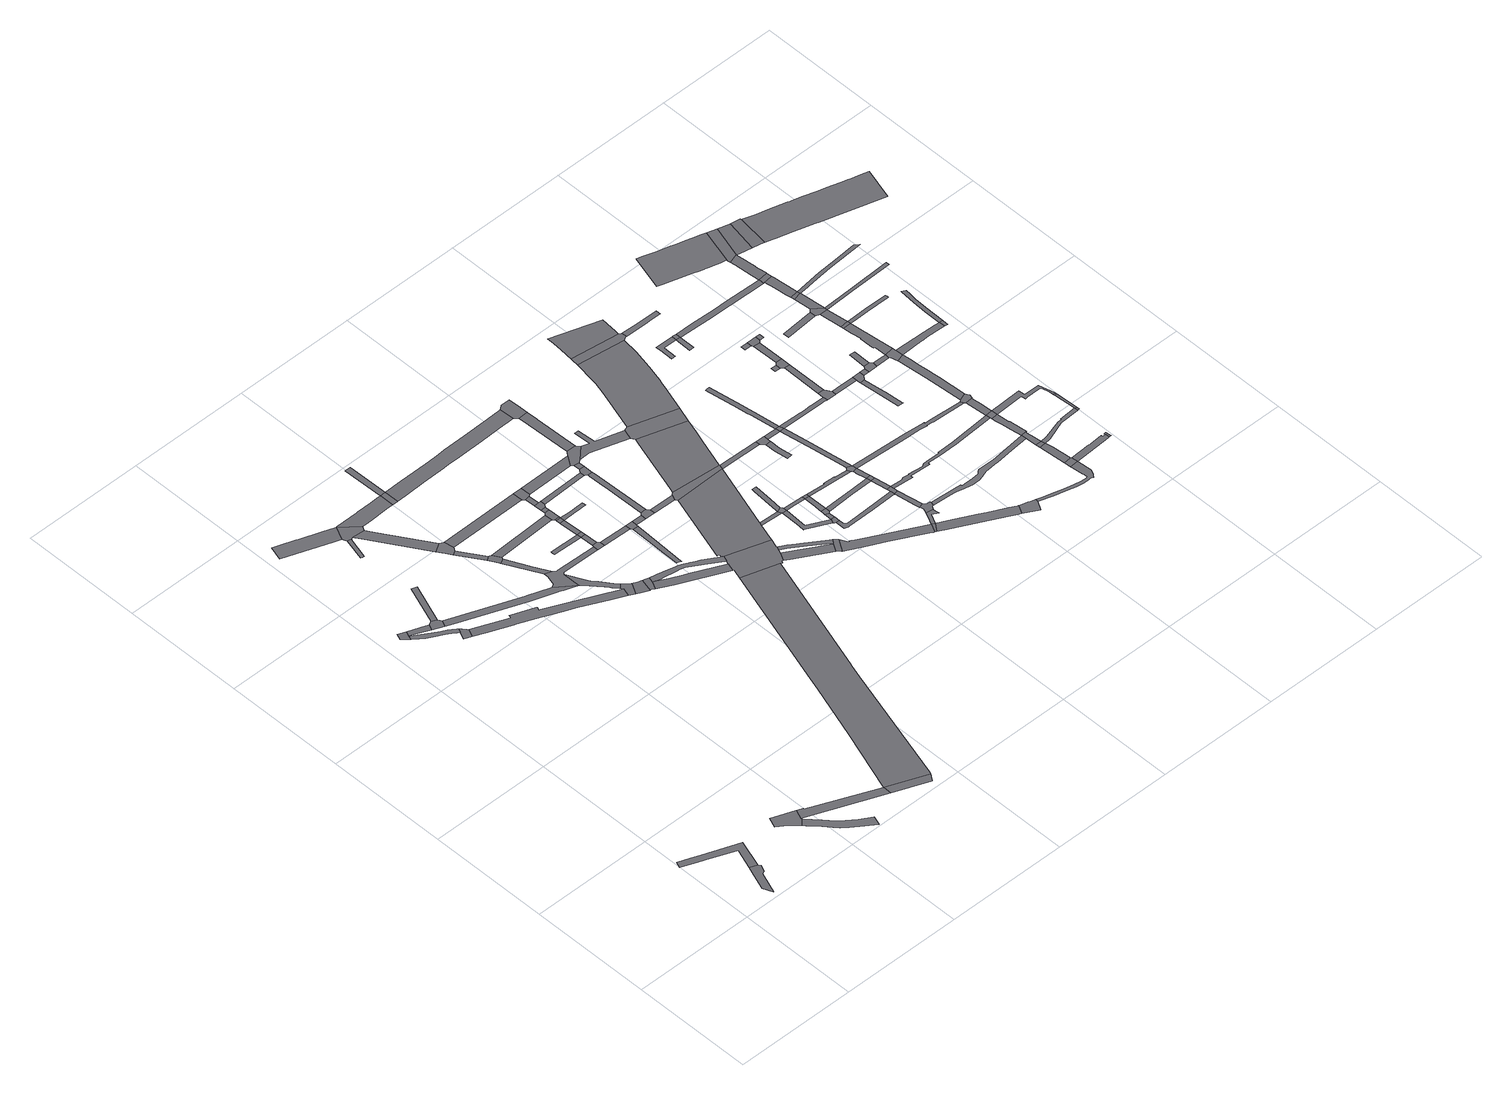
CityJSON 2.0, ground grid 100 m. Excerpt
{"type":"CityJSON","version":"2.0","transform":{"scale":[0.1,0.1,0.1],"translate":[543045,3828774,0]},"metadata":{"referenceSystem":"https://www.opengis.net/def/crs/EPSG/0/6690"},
"CityObjects":{
"road1":{"type":"Road","attributes":{"RoadStructureAttribute.sectionType":"1"},"geometry":[{"type":"MultiSurface","lod":"1","boundaries":[[[0,1,2,3,4,5,6,7,8,9,10,11,12]]]}]},
"road2":{"type":"Road","geometry":[{"type":"MultiSurface","lod":"1","boundaries":[[[11,13,14,15,16,17,18,19,20,12]]]}]},
"road3":{"type":"Road","geometry":[{"type":"MultiSurface","lod":"1","boundaries":[[[21,22,23,24,25,26,27,28]]]}]},
"road4":{"type":"Road","attributes":{"RoadStructureAttribute.sectionType":"1"},"geometry":[{"type":"MultiSurface","lod":"1","boundaries":[[[29,30,31,32,26,25,33,34,35,36,37,38,39,40]]]}]},
"road5":{"type":"Road","geometry":[{"type":"MultiSurface","lod":"1","boundaries":[[[41,42,43,44,45]]]}]},
"road6":{"type":"Road","attributes":{"RoadStructureAttribute.sectionType":"1"},"geometry":[{"type":"MultiSurface","lod":"1","boundaries":[[[46,47,48,28,27,49,50]]]}]},
"road7":{"type":"Road","attributes":{"RoadStructureAttribute.sectionType":"1"},"geometry":[{"type":"MultiSurface","lod":"1","boundaries":[[[51,45,44,52,53,54,55,56]]]}]},
"road8":{"type":"Road","attributes":{"RoadStructureAttribute.sectionType":"1"},"geometry":[{"type":"MultiSurface","lod":"1","boundaries":[[[57,58,59,60,61,62,63,64,65,44,43,66,67,68,69,70,71,72,73,74,75,76,77,78]]]}]},
"road9":{"type":"Road","geometry":[{"type":"MultiSurface","lod":"1","boundaries":[[[79,56,55,80,81,82]]]}]},
"road10":{"type":"Road","geometry":[{"type":"MultiSurface","lod":"1","boundaries":[[[83,84,85,86,78,77,87,88,89]]]}]},
"road11":{"type":"Road","attributes":{"RoadStructureAttribute.sectionType":"1"},"geometry":[{"type":"MultiSurface","lod":"1","boundaries":[[[90,91,92,79,82]]]}]},
"road12":{"type":"Road","attributes":{"RoadStructureAttribute.sectionType":"1"},"geometry":[{"type":"MultiSurface","lod":"1","boundaries":[[[93,94,95,96,97,98,99,100,101]]]}]},
"road13":{"type":"Road","geometry":[{"type":"MultiSurface","lod":"1","boundaries":[[[50,49,102,103]]]}]},
"road14":{"type":"Road","attributes":{"RoadStructureAttribute.sectionType":"1"},"geometry":[{"type":"MultiSurface","lod":"1","boundaries":[[[104,105,106,107,108]]]}]},
"road15":{"type":"Road","attributes":{"RoadStructureAttribute.sectionType":"1"},"geometry":[{"type":"MultiSurface","lod":"1","boundaries":[[[109,110,81,80,111,112,113,114,115,116,117,118,119,120]]]}]},
"road16":{"type":"Road","attributes":{"RoadStructureAttribute.sectionType":"1"},"geometry":[{"type":"MultiSurface","lod":"1","boundaries":[[[121,122,123,124,125,126,127,128,129,130,131,89,88,132,133,134,135,136,137,138,139,140,141]]]}]},
"road17":{"type":"Road","geometry":[{"type":"MultiSurface","lod":"1","boundaries":[[[101,100,104,108,142,143,144,145,146,147]]]}]},
"road18":{"type":"Road","attributes":{"RoadStructureAttribute.sectionType":"1"},"geometry":[{"type":"MultiSurface","lod":"1","boundaries":[[[144,148,149,150,151,145]]]}]},
"road19":{"type":"Road","geometry":[{"type":"MultiSurface","lod":"1","boundaries":[[[150,149,152,153,154,155,156]]]}]},
"road20":{"type":"Road","attributes":{"RoadStructureAttribute.sectionType":"1"},"geometry":[{"type":"MultiSurface","lod":"1","boundaries":[[[157,158,159,160,161,162,101,147,163,164,165,166,167,168]]]}]},
"road21":{"type":"Road","attributes":{"RoadStructureAttribute.sectionType":"1"},"geometry":[{"type":"MultiSurface","lod":"1","boundaries":[[[154,153,169,170]]]}]},
"road22":{"type":"Road","geometry":[{"type":"MultiSurface","lod":"1","boundaries":[[[171,170,169,172,173,174,175,176,177]]]}]},
"road23":{"type":"Road","attributes":{"RoadStructureAttribute.sectionType":"1"},"geometry":[{"type":"MultiSurface","lod":"1","boundaries":[[[178,179,175,174,180,181]]]}]},
"road24":{"type":"Road","attributes":{"function":"3","RoadStructureAttribute.sectionType":"7"},"geometry":[{"type":"MultiSurface","lod":"1","boundaries":[[[182,183,184,185,186,50,103,187,188,189,190,191,192]]]}]},
"road25":{"type":"Road","attributes":{"RoadStructureAttribute.sectionType":"1"},"geometry":[{"type":"MultiSurface","lod":"1","boundaries":[[[193,194,195,196,197,198,199,200,119,201,202,203,204,205,206,207,208]]]}]},
"road26":{"type":"Road","geometry":[{"type":"MultiSurface","lod":"1","boundaries":[[[209,157,168,210]]]}]},
"road27":{"type":"Road","attributes":{"RoadStructureAttribute.sectionType":"1"},"geometry":[{"type":"MultiSurface","lod":"1","boundaries":[[[180,211,212,213,120,119,200,214,215,216,217,218,219,181]]]}]},
"road28":{"type":"Road","geometry":[{"type":"MultiSurface","lod":"1","boundaries":[[[220,208,207,221,141,140,222,223]]]}]},
"road29":{"type":"Road","geometry":[{"type":"MultiSurface","lod":"1","boundaries":[[[224,225,157,209]]]}]},
"road30":{"type":"Road","attributes":{"RoadStructureAttribute.sectionType":"1"},"geometry":[{"type":"MultiSurface","lod":"1","boundaries":[[[226,223,222,227,228,229]]]}]},
"road31":{"type":"Road","attributes":{"RoadStructureAttribute.sectionType":"1"},"geometry":[{"type":"MultiSurface","lod":"1","boundaries":[[[230,177,176,231]]]}]},
"road32":{"type":"Road","attributes":{"RoadStructureAttribute.sectionType":"1"},"geometry":[{"type":"MultiSurface","lod":"1","boundaries":[[[156,155,232,233]]]}]},
"road33":{"type":"Road","geometry":[{"type":"MultiSurface","lod":"1","boundaries":[[[234,229,228,235,236,237,238]]]}]},
"road34":{"type":"Road","geometry":[{"type":"MultiSurface","lod":"1","boundaries":[[[239,240,241,242,243]]]}]},
"road35":{"type":"Road","geometry":[{"type":"MultiSurface","lod":"1","boundaries":[[[244,245,246,217,216,247,248]]]}]},
"road36":{"type":"Road","attributes":{"RoadStructureAttribute.sectionType":"1"},"geometry":[{"type":"MultiSurface","lod":"1","boundaries":[[[249,242,245,244]]]}]},
"road37":{"type":"Road","geometry":[{"type":"MultiSurface","lod":"1","boundaries":[[[250,243,242,249]]]}]},
"road38":{"type":"Road","attributes":{"RoadStructureAttribute.sectionType":"1"},"geometry":[{"type":"MultiSurface","lod":"1","boundaries":[[[251,252,253,254,237,236,255,256,257]]]}]},
"road39":{"type":"Road","attributes":{"RoadStructureAttribute.sectionType":"1"},"geometry":[{"type":"MultiSurface","lod":"1","boundaries":[[[258,259,243,250]]]}]},
"road40":{"type":"Road","geometry":[{"type":"MultiSurface","lod":"1","boundaries":[[[260,261,259,258]]]}]},
"road41":{"type":"Road","attributes":{"RoadStructureAttribute.sectionType":"1"},"geometry":[{"type":"MultiSurface","lod":"1","boundaries":[[[262,263,261,260]]]}]},
"road42":{"type":"Road","geometry":[{"type":"MultiSurface","lod":"1","boundaries":[[[264,265,266,230,231,267,263,262]]]}]},
"road43":{"type":"Road","attributes":{"RoadStructureAttribute.sectionType":"1"},"geometry":[{"type":"MultiSurface","lod":"1","boundaries":[[[268,269,270,271,272,273,274,275,276,277,278,279,280,238,237,281,282,283,284,285,286,287,288,289,290,291,292,293,294,295,296]]]}]},
"road44":{"type":"Road","attributes":{"RoadStructureAttribute.sectionType":"1"},"geometry":[{"type":"MultiSurface","lod":"1","boundaries":[[[297,298,265,264]]]}]},
"road45":{"type":"Road","geometry":[{"type":"MultiSurface","lod":"1","boundaries":[[[299,300,301,298,297,302]]]}]},
"road46":{"type":"Road","attributes":{"RoadStructureAttribute.sectionType":"1"},"geometry":[{"type":"MultiSurface","lod":"1","boundaries":[[[248,247,303,304]]]}]},
"road47":{"type":"Road","attributes":{"RoadStructureAttribute.sectionType":"1"},"geometry":[{"type":"MultiSurface","lod":"1","boundaries":[[[305,306,301,300]]]}]},
"road48":{"type":"Road","geometry":[{"type":"MultiSurface","lod":"1","boundaries":[[[233,232,306,305,307,308]]]}]},
"road49":{"type":"Road","geometry":[{"type":"MultiSurface","lod":"1","boundaries":[[[309,310,311,312,313,314,315,316,317,260,258]]]}]},
"road50":{"type":"Road","attributes":{"RoadStructureAttribute.sectionType":"1"},"geometry":[{"type":"MultiSurface","lod":"1","boundaries":[[[318,319,320,321,322,323,324,325,326,327]]]}]},
"road51":{"type":"Road","attributes":{"RoadStructureAttribute.sectionType":"1"},"geometry":[{"type":"MultiSurface","lod":"1","boundaries":[[[328,329,330,331,332,333,334,209,210,335,336,337,338,339,340,341,342,343,344]]]}]},
"road52":{"type":"Road","geometry":[{"type":"MultiSurface","lod":"1","boundaries":[[[304,303,318,327,345,346]]]}]},
"road53":{"type":"Road","attributes":{"RoadStructureAttribute.sectionType":"1"},"geometry":[{"type":"MultiSurface","lod":"1","boundaries":[[[346,345,347,348,349]]]}]},
"road54":{"type":"Road","attributes":{"RoadStructureAttribute.sectionType":"1"},"geometry":[{"type":"MultiSurface","lod":"1","boundaries":[[[350,299,302,351]]]}]},
"road55":{"type":"Road","geometry":[{"type":"MultiSurface","lod":"1","boundaries":[[[296,295,352,257,256,353,354,182,192,355,356,357,358,359,360,361,362,363]]]}]},
"road56":{"type":"Road","attributes":{"RoadStructureAttribute.sectionType":"1"},"geometry":[{"type":"MultiSurface","lod":"1","boundaries":[[[308,307,364,365]]]}]},
"road57":{"type":"Road","geometry":[{"type":"MultiSurface","lod":"1","boundaries":[[[366,367,349,348,368,369]]]}]},
"road58":{"type":"Road","attributes":{"RoadStructureAttribute.sectionType":"1"},"geometry":[{"type":"MultiSurface","lod":"1","boundaries":[[[370,371,372,373,374,375,367,366]]]}]},
"road59":{"type":"Road","attributes":{"RoadStructureAttribute.sectionType":"1"},"geometry":[{"type":"MultiSurface","lod":"1","boundaries":[[[376,369,368,377,378]]]}]},
"road60":{"type":"Road","geometry":[{"type":"MultiSurface","lod":"1","boundaries":[[[379,380,350,351,381,372,371]]]}]},
"road61":{"type":"Road","attributes":{"RoadStructureAttribute.sectionType":"1"},"geometry":[{"type":"MultiSurface","lod":"1","boundaries":[[[382,383,380,379,384]]]}]},
"road62":{"type":"Road","attributes":{"RoadStructureAttribute.sectionType":"1"},"geometry":[{"type":"MultiSurface","lod":"1","boundaries":[[[358,357,385,386,387]]]}]},
"road63":{"type":"Road","geometry":[{"type":"MultiSurface","lod":"1","boundaries":[[[388,389,390,391,392,393,394,395,396,397,398,399,400,401,296,363,402,403,404,405,406,407]]]}]},
"road64":{"type":"Road","geometry":[{"type":"MultiSurface","lod":"1","boundaries":[[[408,409,365,364,410,382,384,411,412,413]]]}]},
"road65":{"type":"Road","attributes":{"RoadStructureAttribute.sectionType":"1"},"geometry":[{"type":"MultiSurface","lod":"1","boundaries":[[[414,415,416,417,418,361,360,419,420,421,422,423,424,425]]]}]},
"road66":{"type":"Road","attributes":{"RoadStructureAttribute.sectionType":"1"},"geometry":[{"type":"MultiSurface","lod":"1","boundaries":[[[426,427,428,429,430,431,432,409,408]]]}]},
"road67":{"type":"Road","geometry":[{"type":"MultiSurface","lod":"1","boundaries":[[[425,424,387,386,433,434,435]]]}]},
"road68":{"type":"Road","attributes":{"RoadStructureAttribute.sectionType":"1"},"geometry":[{"type":"MultiSurface","lod":"1","boundaries":[[[436,407,406,437,438,439,440]]]}]},
"road69":{"type":"Road","geometry":[{"type":"MultiSurface","lod":"1","boundaries":[[[441,442,443,444,445,446,447,328,344,448,429,428]]]}]},
"road70":{"type":"Road","geometry":[{"type":"MultiSurface","lod":"1","boundaries":[[[449,450,378,377,451,390,389,452,453]]]}]},
"road71":{"type":"Road","attributes":{"RoadStructureAttribute.sectionType":"1"},"geometry":[{"type":"MultiSurface","lod":"1","boundaries":[[[454,455,456,457,413,412,458,459,460]]]}]},
"road72":{"type":"Road","geometry":[{"type":"MultiSurface","lod":"1","boundaries":[[[461,462,463,440,439,464,465]]]}]},
"road73":{"type":"Road","attributes":{"RoadStructureAttribute.sectionType":"1"},"geometry":[{"type":"MultiSurface","lod":"1","boundaries":[[[439,466,467,468,469,470,471,472,464]]]}]},
"road74":{"type":"Road","attributes":{"RoadStructureAttribute.sectionType":"1"},"geometry":[{"type":"MultiSurface","lod":"1","boundaries":[[[473,474,475,476,477,478,440,463]]]}]},
"road75":{"type":"Road","geometry":[{"type":"MultiSurface","lod":"1","boundaries":[[[479,471,470,480,481,482]]]}]},
"road76":{"type":"Road","attributes":{"RoadStructureAttribute.sectionType":"1"},"geometry":[{"type":"MultiSurface","lod":"1","boundaries":[[[465,464,483,484,485]]]}]},
"road77":{"type":"Road","attributes":{"RoadStructureAttribute.sectionType":"1"},"geometry":[{"type":"MultiSurface","lod":"1","boundaries":[[[486,487,471,479,488]]]}]},
"road78":{"type":"Road","attributes":{"RoadStructureAttribute.sectionType":"1"},"geometry":[{"type":"MultiSurface","lod":"1","boundaries":[[[489,490,491,492,493,449,453,494]]]}]},
"road79":{"type":"Road","attributes":{"RoadStructureAttribute.sectionType":"1"},"geometry":[{"type":"MultiSurface","lod":"1","boundaries":[[[495,496,497,498,499,500,501,435,434,502,503,504,505,506,507,508]]]}]},
"road80":{"type":"Road","geometry":[{"type":"MultiSurface","lod":"1","boundaries":[[[509,510,486,488,511,512,513]]]}]},
"road81":{"type":"Road","attributes":{"RoadStructureAttribute.sectionType":"1"},"geometry":[{"type":"MultiSurface","lod":"1","boundaries":[[[484,514,515,509,513,516,517]]]}]},
"road82":{"type":"Road","geometry":[{"type":"MultiSurface","lod":"1","boundaries":[[[485,484,517,518]]]}]},
"road83":{"type":"Road","attributes":{"RoadStructureAttribute.sectionType":"1"},"geometry":[{"type":"MultiSurface","lod":"1","boundaries":[[[519,520,521,522,482,481,523,524,525,526,527,528,529]]]}]},
"road84":{"type":"Road","geometry":[{"type":"MultiSurface","lod":"1","boundaries":[[[530,460,459,531,491,490,532]]]}]},
"road85":{"type":"Road","attributes":{"RoadStructureAttribute.sectionType":"1"},"geometry":[{"type":"MultiSurface","lod":"1","boundaries":[[[452,389,533,534,535,536]]]}]},
"road86":{"type":"Road","attributes":{"RoadStructureAttribute.sectionType":"1"},"geometry":[{"type":"MultiSurface","lod":"1","boundaries":[[[537,538,539,513,512,540,541]]]}]},
"road87":{"type":"Road","geometry":[{"type":"MultiSurface","lod":"1","boundaries":[[[508,507,542,543]]]}]},
"road88":{"type":"Road","attributes":{"RoadStructureAttribute.sectionType":"1"},"geometry":[{"type":"MultiSurface","lod":"1","boundaries":[[[544,545,546,547,548,518,517,549,550]]]}]},
"road89":{"type":"Road","attributes":{"RoadStructureAttribute.sectionType":"1"},"geometry":[{"type":"MultiSurface","lod":"1","boundaries":[[[551,552,553,508,543,554,555,556,557,558]]]}]},
"road90":{"type":"Road","geometry":[{"type":"MultiSurface","lod":"1","boundaries":[[[559,560,561,562,563,564]]]}]},
"road91":{"type":"Road","geometry":[{"type":"MultiSurface","lod":"1","boundaries":[[[536,535,559,564,565,566]]]}]},
"road92":{"type":"Road","geometry":[{"type":"MultiSurface","lod":"1","boundaries":[[[567,568,569,570,571,572,573,574,575,576,551,558,577,578,579]]]}]},
"road93":{"type":"Road","attributes":{"RoadStructureAttribute.sectionType":"1"},"geometry":[{"type":"MultiSurface","lod":"1","boundaries":[[[580,528,581,582,583,584,574,573]]]}]},
"road94":{"type":"Road","attributes":{"function":"3","RoadStructureAttribute.sectionType":"1"},"geometry":[{"type":"MultiSurface","lod":"1","boundaries":[[[585,586,587,588,589,590,591,530,532,592,593,594,595,596,597,598,599,600,601,602,603,604,605]]]}]},
"road95":{"type":"Road","geometry":[{"type":"MultiSurface","lod":"1","boundaries":[[[606,607,529,528,580,608]]]}]},
"road96":{"type":"Road","attributes":{"RoadStructureAttribute.sectionType":"1"},"geometry":[{"type":"MultiSurface","lod":"1","boundaries":[[[609,541,607,606]]]}]},
"road97":{"type":"Road","geometry":[{"type":"MultiSurface","lod":"1","boundaries":[[[610,537,541,609]]]}]},
"road98":{"type":"Road","attributes":{"RoadStructureAttribute.sectionType":"1"},"geometry":[{"type":"MultiSurface","lod":"1","boundaries":[[[611,612,613,537,610]]]}]},
"road99":{"type":"Road","geometry":[{"type":"MultiSurface","lod":"1","boundaries":[[[614,615,616,550,549,612,611,617]]]}]},
"road100":{"type":"Road","attributes":{"RoadStructureAttribute.sectionType":"1"},"geometry":[{"type":"MultiSurface","lod":"1","boundaries":[[[618,619,620,621,622,623,543,542,624,625,626,627,628,629,630,631]]]}]},
"road101":{"type":"Road","attributes":{"RoadStructureAttribute.sectionType":"1"},"geometry":[{"type":"MultiSurface","lod":"1","boundaries":[[[632,566,565,633,634]]]}]},
"road102":{"type":"Road","attributes":{"RoadStructureAttribute.sectionType":"1"},"geometry":[{"type":"MultiSurface","lod":"1","boundaries":[[[633,635,614,617,636,637,638]]]}]},
"road103":{"type":"Road","geometry":[{"type":"MultiSurface","lod":"1","boundaries":[[[634,633,638,639]]]}]},
"road104":{"type":"Road","attributes":{"RoadStructureAttribute.sectionType":"1"},"geometry":[{"type":"MultiSurface","lod":"1","boundaries":[[[640,641,642,643,644,645,646,647,648,649,634,639]]]}]},
"road105":{"type":"Road","attributes":{"RoadStructureAttribute.sectionType":"1"},"geometry":[{"type":"MultiSurface","lod":"1","boundaries":[[[650,651,585,605,652,653,654,655]]]}]},
"road106":{"type":"Road","attributes":{"function":"3","RoadStructureAttribute.sectionType":"1"},"geometry":[{"type":"MultiSurface","lod":"1","boundaries":[[[656,657,658,659,660,661,650,655,662,663,664]]]}]},
"road107":{"type":"Road","geometry":[{"type":"MultiSurface","lod":"1","boundaries":[[[665,666,667,668,631,630,669,670,671]]]}]},
"road108":{"type":"Road","attributes":{"RoadStructureAttribute.sectionType":"1"},"geometry":[{"type":"MultiSurface","lod":"1","boundaries":[[[672,673,674,675,639,638,676,677,678,679]]]}]},
"road109":{"type":"Road","attributes":{"RoadStructureAttribute.sectionType":"1"},"geometry":[{"type":"MultiSurface","lod":"1","boundaries":[[[680,681,682,683,684,685,686,687,688,689,690,691,692,579,578,693,694,695,696,697,698,699,700,701,702,703,704,705,706,707,708,709]]]}]},
"road110":{"type":"Road","attributes":{"RoadStructureAttribute.sectionType":"1"},"geometry":[{"type":"MultiSurface","lod":"1","boundaries":[[[710,711,712,713,714,715,716,717,718]]]}]},
"road111":{"type":"Road","attributes":{"RoadStructureAttribute.sectionType":"1"},"geometry":[{"type":"MultiSurface","lod":"1","boundaries":[[[719,720,721,722,723,724,725,726,727,728,729,730,606,608,731,732,733,734,735,736,737,738]]]}]},
"road112":{"type":"Road","attributes":{"RoadStructureAttribute.sectionType":"1"},"geometry":[{"type":"MultiSurface","lod":"1","boundaries":[[[739,740,741,742,743,744,617,611,745,746,747,748,749,750,751,752,753,754]]]}]},
"road113":{"type":"Road","geometry":[{"type":"MultiSurface","lod":"1","boundaries":[[[717,755,756,757,758]]]}]},
"road114":{"type":"Road","attributes":{"RoadStructureAttribute.sectionType":"1"},"geometry":[{"type":"MultiSurface","lod":"1","boundaries":[[[759,760,761,762,763,764,765,654,653]]]}]},
"road115":{"type":"Road","geometry":[{"type":"MultiSurface","lod":"1","boundaries":[[[766,718,717,758,767]]]}]},
"road116":{"type":"Road","geometry":[{"type":"MultiSurface","lod":"1","boundaries":[[[768,679,678,769,770,771,772,773]]]}]},
"road117":{"type":"Road","attributes":{"RoadStructureAttribute.sectionType":"1"},"geometry":[{"type":"MultiSurface","lod":"1","boundaries":[[[774,775,776,777,778,779,780,781,782,783,784,785,786,787,788,789,790,791,792,793,794,795,796,797,798,799,800,801,671,670]]]}]},
"road118":{"type":"Road","geometry":[{"type":"MultiSurface","lod":"1","boundaries":[[[802,803,804,805]]]}]},
"road119":{"type":"Road","attributes":{"RoadStructureAttribute.sectionType":"1"},"geometry":[{"type":"MultiSurface","lod":"1","boundaries":[[[806,768,773,807]]]}]},
"road120":{"type":"Road","geometry":[{"type":"MultiSurface","lod":"1","boundaries":[[[808,805,804,806,807,809]]]}]},
"road121":{"type":"Road","attributes":{"RoadStructureAttribute.sectionType":"1"},"geometry":[{"type":"MultiSurface","lod":"1","boundaries":[[[810,772,771,811,812,813,814]]]}]},
"road122":{"type":"Road","geometry":[{"type":"MultiSurface","lod":"1","boundaries":[[[815,816,817,818]]]}]},
"road123":{"type":"Road","attributes":{"RoadStructureAttribute.sectionType":"1"},"geometry":[{"type":"MultiSurface","lod":"1","boundaries":[[[819,808,809,820]]]}]},
"road124":{"type":"Road","geometry":[{"type":"MultiSurface","lod":"1","boundaries":[[[818,817,819,820,821,822]]]}]},
"road125":{"type":"Road","attributes":{"RoadStructureAttribute.sectionType":"1"},"geometry":[{"type":"MultiSurface","lod":"1","boundaries":[[[823,824,825,826,827,828,829,830,831,832]]]}]},
"road126":{"type":"Road","geometry":[{"type":"MultiSurface","lod":"1","boundaries":[[[814,813,832,831,833,834]]]}]},
"road127":{"type":"Road","geometry":[{"type":"MultiSurface","lod":"1","boundaries":[[[835,836,789,788,837]]]}]},
"road128":{"type":"Road","geometry":[{"type":"MultiSurface","lod":"1","boundaries":[[[838,839,822,821]]]}]},
"road129":{"type":"Road","attributes":{"RoadStructureAttribute.sectionType":"1"},"geometry":[{"type":"MultiSurface","lod":"1","boundaries":[[[840,841,842,843,844,845,836,835]]]}]},
"road130":{"type":"Road","geometry":[{"type":"MultiSurface","lod":"1","boundaries":[[[846,847,844,843,848,849,850]]]}]},
"road131":{"type":"Road","attributes":{"RoadStructureAttribute.sectionType":"1"},"geometry":[{"type":"MultiSurface","lod":"1","boundaries":[[[851,834,833,852,853]]]}]},
"road132":{"type":"Road","geometry":[{"type":"MultiSurface","lod":"1","boundaries":[[[854,855,856,680,709,846,850]]]}]},
"road133":{"type":"Road","attributes":{"RoadStructureAttribute.sectionType":"1"},"geometry":[{"type":"MultiSurface","lod":"1","boundaries":[[[857,858,859,860,861,862,863,864,680,856]]]}]},
"road134":{"type":"Road","attributes":{"RoadStructureAttribute.sectionType":"1"},"geometry":[{"type":"MultiSurface","lod":"1","boundaries":[[[865,866,867,767,758,868,869,870,871,872,873]]]}]},
"road135":{"type":"Road","geometry":[{"type":"MultiSurface","lod":"1","boundaries":[[[874,875,876,853,852,877,878,879,880,881]]]}]},
"road136":{"type":"Road","geometry":[{"type":"MultiSurface","lod":"1","boundaries":[[[882,883,719,738,884,861,860]]]}]},
"road137":{"type":"Road","attributes":{"RoadStructureAttribute.sectionType":"1"},"geometry":[{"type":"MultiSurface","lod":"1","boundaries":[[[885,886,887,883,882]]]}]},
"road138":{"type":"Road","geometry":[{"type":"MultiSurface","lod":"1","boundaries":[[[888,889,890,874,881]]]}]},
"road139":{"type":"Road","geometry":[{"type":"MultiSurface","lod":"1","boundaries":[[[891,892,893,894,754,753,895,887,886,896,897]]]}]},
"road140":{"type":"Road","attributes":{"RoadStructureAttribute.sectionType":"1"},"geometry":[{"type":"MultiSurface","lod":"1","boundaries":[[[898,899,900,901,837,788,902,903,904]]]}]},
"road141":{"type":"Road","attributes":{"RoadStructureAttribute.sectionType":"1"},"geometry":[{"type":"MultiSurface","lod":"1","boundaries":[[[905,878,877,906,907]]]}]},
"road142":{"type":"Road","attributes":{"RoadStructureAttribute.sectionType":"1"},"geometry":[{"type":"MultiSurface","lod":"1","boundaries":[[[908,909,910,911]]]}]},
"road143":{"type":"Road","attributes":{"RoadStructureAttribute.sectionType":"1"},"geometry":[{"type":"MultiSurface","lod":"1","boundaries":[[[912,913,914,915,916,917,918,919,920,921,922,893,892]]]}]},
"road144":{"type":"Road","attributes":{"RoadStructureAttribute.sectionType":"1"},"geometry":[{"type":"MultiSurface","lod":"1","boundaries":[[[923,924,925,926,927,848,843,928,929,930]]]}]},
"road145":{"type":"Road","geometry":[{"type":"MultiSurface","lod":"1","boundaries":[[[931,907,906,932,933,920,919,934]]]}]},
"road146":{"type":"Road","attributes":{"RoadStructureAttribute.sectionType":"1"},"geometry":[{"type":"MultiSurface","lod":"1","boundaries":[[[935,936,937,938,939,940,941,882,860,942,943,944,945,946,947,948,949,950,951]]]}]},
"road147":{"type":"Road","attributes":{"RoadStructureAttribute.sectionType":"1"},"geometry":[{"type":"MultiSurface","lod":"1","boundaries":[[[952,953,954,955,956,957,958,959,960,961,962,963,964,907,931]]]}]},
"road148":{"type":"Road","geometry":[{"type":"MultiSurface","lod":"1","boundaries":[[[965,966,904,903,967,968]]]}]},
"road149":{"type":"Road","attributes":{"function":"3","RoadStructureAttribute.sectionType":"1"},"geometry":[{"type":"MultiSurface","lod":"1","boundaries":[[[969,970,971,972,973,974,975,976,977,978,979,980,981,982,983,984,985,986,987,988,989,990,991,992,993,994,995]]]}]},
"road150":{"type":"Road","geometry":[{"type":"MultiSurface","lod":"1","boundaries":[[[996,997,956,955]]]}]},
"road151":{"type":"Road","attributes":{"RoadStructureAttribute.sectionType":"1"},"geometry":[{"type":"MultiSurface","lod":"1","boundaries":[[[998,997,996,999,1000,1001,1002]]]}]},
"road152":{"type":"Road","geometry":[{"type":"MultiSurface","lod":"1","boundaries":[[[1003,908,911,998,1002,1004]]]}]},
"road153":{"type":"Road","attributes":{"RoadStructureAttribute.sectionType":"1"},"geometry":[{"type":"MultiSurface","lod":"1","boundaries":[[[1005,1006,1003,1004,1007]]]}]},
"road154":{"type":"Road","geometry":[{"type":"MultiSurface","lod":"1","boundaries":[[[923,930,1008,1009]]]}]},
"road155":{"type":"Road","geometry":[{"type":"MultiSurface","lod":"1","boundaries":[[[1010,1011,1006,1005]]]}]},
"road156":{"type":"Road","attributes":{"RoadStructureAttribute.sectionType":"1"},"geometry":[{"type":"MultiSurface","lod":"1","boundaries":[[[1012,1013,923,1009]]]}]},
"road157":{"type":"Road","attributes":{"RoadStructureAttribute.sectionType":"1"},"geometry":[{"type":"MultiSurface","lod":"1","boundaries":[[[1014,1015,1016,1017,1018,1019,1020,1011,1010]]]}]},
"road158":{"type":"Road"},
"road159":{"type":"Road","geometry":[{"type":"MultiSurface","lod":"1","boundaries":[[[1021,873,872,1018,1017]]]}]},
"road160":{"type":"Road","geometry":[{"type":"MultiSurface","lod":"1","boundaries":[[[951,950,1013,1012]]]}]},
"road161":{"type":"Road","attributes":{"RoadStructureAttribute.sectionType":"1"},"geometry":[{"type":"MultiSurface","lod":"1","boundaries":[[[1022,1023,1024,1025,934,919,1026,1027,1028,1029,1030]]]}]},
"road162":{"type":"Road","attributes":{"RoadStructureAttribute.sectionType":"1"},"geometry":[{"type":"MultiSurface","lod":"1","boundaries":[[[1031,1032,1033,1034,1035,1036,1037,1038,1039,1040,1041,1042,873,1021]]]}]},
"road163":{"type":"Road","attributes":{"RoadStructureAttribute.sectionType":"1"},"geometry":[{"type":"MultiSurface","lod":"1","boundaries":[[[1043,1044,1045,1046,1047,1048,1049,1050,996,955]]]}]},
"road164":{"type":"Road","geometry":[{"type":"MultiSurface","lod":"1","boundaries":[[[995,994,1051,1038,1037,1052]]]}]},
"road165":{"type":"Road","attributes":{"function":"3","RoadStructureAttribute.sectionType":"1"},"geometry":[{"type":"MultiSurface","lod":"1","boundaries":[[[1053,1052,1037,1054,1055,1056]]]}]},
"road166":{"type":"Road","geometry":[{"type":"MultiSurface","lod":"1","boundaries":[[[1030,1029,1057,1058]]]}]},
"road167":{"type":"Road","attributes":{"RoadStructureAttribute.sectionType":"1"},"geometry":[{"type":"MultiSurface","lod":"1","boundaries":[[[1059,1060,1061,1062,1063,1064,1065,1004,1002]]]}]},
"road168":{"type":"Road","attributes":{"RoadStructureAttribute.sectionType":"1"},"geometry":[{"type":"MultiSurface","lod":"1","boundaries":[[[1066,1067,1068,1069,1070,1071,1072,1073,1074,1030,1058]]]}]},
"road169":{"type":"Road","attributes":{"RoadStructureAttribute.sectionType":"1"},"geometry":[{"type":"MultiSurface","lod":"1","boundaries":[[[1075,1076,1077,1078,1079,1080,1081,1082,1010,1005]]]}]},
"road170":{"type":"Road","geometry":[{"type":"MultiSurface","lod":"1","boundaries":[[[1056,1055,1083,1084,1085,1086]]]}]},
"road171":{"type":"Road","attributes":{"function":"3","RoadStructureAttribute.sectionType":"1"},"geometry":[{"type":"MultiSurface","lod":"1","boundaries":[[[1087,1088,1089,1090,1091,1092,1093,1094,1095,1096,1097,1098,1099,1100,1101,1085,1084,1102,1103,1104,1105,1106,1107,1108,1109,1110]]]}]}
},
"vertices":[
[472,522,0],[476,534,0],[193,644,0],[123,671,0],[77,689,0],[21,711,0],[1,660,0],[122,613,0],[178,591,0],[404,501,0],[402,494,0],[342,330,0],[402,309,0],
[333,304,0],[316,256,0],[268,126,0],[300,46,0],[368,223,0],[370,227,0],[391,231,0],[415,288,0],
[771,572,0],[738,489,0],[787,451,0],[843,405,0],[878,370,0],[923,414,0],[921,422,0],[952,499,0],
[1198,142,0],[1128,197,0],[1081,240,0],[1017,315,0],[900,347,0],[974,268,0],[1022,210,0],[1053,173,0],[1099,134,0],[1155,89,0],[1266,9,0],[1292,88,0],
[163,3601,0],[145,3555,0],[197,3505,0],[208,3534,0],[224,3577,0],
[1248,366,0],[1001,473,0],[1000,480,0],[1532,175,0],[1534,246,0],
[325,3538,0],[220,3530,0],[221,3529,0],[230,3527,0],[363,3468,0],[384,3515,0],
[494,3356,0],[476,3369,0],[474,3370,0],[467,3376,0],[441,3393,0],[399,3415,0],[343,3450,0],[240,3514,0],[218,3527,0],[199,3503,0],[218,3486,0],[219,3485,0],[228,3476,0],[241,3464,0],[276,3439,0],[339,3407,0],[397,3373,0],[453,3339,0],[458,3335,0],[470,3328,0],[485,3318,0],[503,3348,0],
[415,3530,0],[450,3430,0],[472,3481,0],[457,3513,0],
[541,3299,0],[537,3307,0],[517,3334,0],[511,3339,0],[459,3254,0],[518,3230,0],[544,3295,0],
[576,3833,0],[555,3841,0],[534,3849,0],
[473,4664,0],[311,4724,0],[294,4730,0],[188,4769,0],[124,4792,0],[89,4677,0],[471,4537,0],[521,4519,0],[575,4627,0],
[1817,59,0],[1856,114,0],
[538,4480,0],[492,4301,0],[506,4297,0],[520,4294,0],[568,4472,0],
[1059,3255,0],[1054,3257,0],[508,3405,0],[1034,3202,0],[1184,3150,0],[1234,3131,0],[1236,3131,0],[1244,3128,0],[1273,3117,0],[1336,3094,0],[1381,3077,0],[1237,3192,0],
[1243,2999,0],[1033,3092,0],[1019,3098,0],[1025,3111,0],[1030,3125,0],[1024,3127,0],[854,3197,0],[841,3203,0],[832,3182,0],[830,3177,0],[550,3293,0],[609,3194,0],[802,3113,0],[817,3107,0],[991,3033,0],[1005,3027,0],[1121,2979,0],[1229,2932,0],[1439,2832,0],[1554,2776,0],[1578,2841,0],
[569,4472,0],[571,4473,0],[588,4483,0],[690,4473,0],[701,4491,0],[712,4508,0],
[635,4407,0],[902,3988,0],[969,4031,0],[730,4408,0],
[939,3928,0],[968,3884,0],[1001,3904,0],[1017,3931,0],[1007,4012,0],
[1002,4635,0],[987,4635,0],[908,4633,0],[783,4630,0],[773,4630,0],[586,4627,0],[748,4509,0],[802,4510,0],[944,4514,0],[957,4514,0],[959,4514,0],[1002,4515,0],
[1096,3685,0],[1129,3707,0],
[1138,3703,0],[1115,3656,0],[1139,3613,0],[1145,3601,0],[1181,3620,0],[1189,3638,0],[1152,3697,0],
[1271,3439,0],[1267,3449,0],[1288,3322,0],[1342,3301,0],
[2221,2370,0],[1898,1345,0],[1863,1235,0],[1802,1043,0],[1715,769,0],[1864,139,0],[2151,1122,0],[2186,1234,0],[2189,1243,0],[2513,2271,0],[2515,2277,0],
[1580,2905,0],[1568,2917,0],[1563,2924,0],[1560,2929,0],[1500,3014,0],[1474,3043,0],[1452,3084,0],[1379,3223,0],[1395,3061,0],[1496,2946,0],[1518,2916,0],[1528,2905,0],[1529,2904,0],[1546,2883,0],[1564,2862,0],[1591,2892,0],
[1047,4636,0],[1049,4516,0],
[1285,3281,0],[1261,3204,0],[1258,3203,0],[1381,3226,0],[1393,3242,0],[1709,3233,0],[1710,3274,0],[1382,3283,0],[1370,3283,0],
[1621,2865,0],[1572,2850,0],[1605,2751,0],[1652,2843,0],
[1040,4974,0],[995,4973,0],
[1694,2823,0],[1632,2738,0],[1696,2705,0],[1726,2813,0],
[1679,3718,0],[1681,3658,0],
[1667,3939,0],[1666,4018,0],
[1752,2804,0],[1708,2706,0],[1733,2693,0],[1765,2755,0],[1776,2798,0],
[1468,3441,0],[1467,3423,0],[1467,3406,0],[1710,3398,0],[1708,3436,0],
[1752,3291,0],[1714,3290,0],[1714,3278,0],[1771,3231,0],[1772,3273,0],
[1748,3399,0],
[1747,3437,0],
[2000,2642,0],[1966,2656,0],[1869,2700,0],[1806,2733,0],[1853,2630,0],[2234,2454,0],[2256,2521,0],
[1742,3596,0],[1701,3594,0],
[1738,3631,0],[1700,3629,0],
[1737,3643,0],[1700,3641,0],
[1734,3738,0],[1695,3736,0],[1690,3730,0],[1691,3650,0],
[2281,2595,0],[2272,2600,0],[2269,2603,0],[2266,2604,0],[2148,2675,0],[2113,2692,0],[2080,2709,0],[2069,2715,0],[2037,2732,0],[2000,2746,0],[1977,2752,0],[1907,2768,0],[1835,2785,0],[1820,2737,0],[1858,2730,0],[1928,2718,0],[1970,2712,0],[1971,2712,0],[1980,2711,0],[2023,2699,0],[2060,2675,0],[2098,2650,0],[2136,2630,0],[2237,2566,0],[2247,2560,0],[2258,2553,0],[2264,2549,0],[2267,2548,0],[2285,2593,0],
[1733,3776,0],[1694,3774,0],
[1750,3836,0],[1731,3835,0],[1692,3833,0],[1752,3797,0],
[2006,3224,0],[2007,3267,0],
[1729,3926,0],[1689,3920,0],
[1744,3938,0],[1743,4019,0],
[1832,3597,0],[1894,3600,0],[1948,3601,0],[1949,3601,0],[1948,3616,0],[1946,3631,0],[1891,3630,0],[1831,3627,0],[1774,3629,0],
[2018,3208,0],[2014,2989,0],[2013,2961,0],[2010,2771,0],[2027,2765,0],[2045,2759,0],[2045,2765,0],[2053,2962,0],[2055,2988,0],[2064,3206,0],
[2159,4657,0],[1997,4654,0],[1810,4650,0],[1619,4647,0],[1543,4645,0],[1436,4643,0],[1203,4638,0],[1131,4518,0],[1301,4521,0],[1500,4525,0],[1525,4525,0],[1545,4526,0],[1649,4527,0],[1865,4532,0],[2086,4536,0],[2109,4537,0],[2167,4538,0],
[2065,3223,0],[2066,3265,0],
[2086,3222,0],[2150,3221,0],[2151,3263,0],
[2135,3849,0],[2138,3810,0],
[2258,2527,0],[2245,2451,0],[2237,2420,0],[2529,2269,0],[2538,2288,0],[2549,2282,0],[2585,2349,0],[2593,2373,0],[2594,2376,0],[2607,2407,0],[2604,2409,0],[2627,2479,0],
[2132,3945,0],[2185,4023,0],
[2213,3283,0],[2170,3283,0],[2232,3219,0],[2233,3261,0],
[2199,3778,0],[2198,3794,0],[2159,3793,0],[2159,3777,0],[2161,3634,0],[2161,3626,0],
[2428,3257,0],[2419,3215,0],[2435,3257,0],
[2196,3874,0],[2156,3873,0],[2140,3810,0],
[2153,3925,0],[2153,3921,0],[2195,3919,0],
[2592,2258,0],[2866,2095,0],[2904,2159,0],
[2683,2660,0],[2855,3201,0],[2433,3195,0],[2255,2629,0],[2260,2627,0],[2272,2621,0],[2274,2618,0],[2271,2607,0],[2270,2606,0],[2272,2605,0],[2274,2603,0],[2283,2598,0],[2286,2595,0],[2286,2594,0],[2646,2541,0],[2647,2543,0],[2649,2551,0],[2650,2555,0],[2673,2627,0],[2682,2654,0],
[2290,4056,0],[2212,4054,0],[2150,3928,0],[2199,3923,0],[2217,3939,0],[2314,4026,0],
[2918,2203,0],[2915,2205,0],[2746,2319,0],[2726,2334,0],[2671,2371,0],[2596,2375,0],[2616,2365,0],[2646,2348,0],[2762,2269,0],[2897,2173,0],[2908,2165,0],[2930,2193,0],
[2280,4420,0],[2279,4424,0],[2276,4514,0],[2197,4512,0],[2197,4510,0],[2200,4423,0],[2212,4057,0],
[2885,2083,0],[2899,2068,0],[2963,2166,0],
[2841,2644,0],[2677,2626,0],[2859,2615,0],[2861,2615,0],[2844,2643,0],
[2274,4580,0],[2273,4614,0],[2272,4644,0],[2271,4686,0],[2193,4684,0],[2192,4683,0],[2173,4668,0],[2169,4539,0],
[2459,3276,0],[2443,3263,0],[2427,3204,0],[2866,3237,0],[2867,3239,0],
[2413,3995,0],[2404,4146,0],[2369,4144,0],[2377,4006,0],[2313,3942,0],[2610,3849,0],[2634,3926,0],
[2893,2646,0],[2889,2652,0],[2883,2660,0],[2898,2611,0],[2897,2640,0],
[2855,2470,0],[2853,2400,0],[2853,2397,0],[2857,2395,0],[3040,2305,0],[3056,2337,0],[2888,2423,0],
[2892,2768,0],[2905,2915,0],[2867,2919,0],[2866,2897,0],[2846,2661,0],[2845,2649,0],
[3089,2338,0],[3051,2300,0],[3062,2294,0],[3091,2295,0],
[2976,2607,0],[3064,2602,0],[3065,2629,0],
[3059,2402,0],[3056,2339,0],[3088,2391,0],
[2974,3580,0],[3011,3694,0],[2629,3816,0],[2614,3770,0],[2471,3313,0],[2946,3490,0],
[3511,1836,0],[3103,2051,0],[3024,2093,0],[3014,2098,0],[3003,2104,0],[3001,2098,0],[2994,2102,0],[2959,2037,0],[3063,1982,0],[3188,1917,0],[3450,1778,0],[3474,1765,0],[3480,1762,0],[3517,1833,0],
[3061,2442,0],[3060,2421,0],[3100,2402,0],[3102,2402,0],[3103,2440,0],
[3064,2504,0],[3062,2462,0],[3102,2515,0],[3101,2599,0],
[3103,2627,0],
[3402,2245,0],[3215,2236,0],[3108,2235,0],[3092,2251,0],[3062,2214,0],[3082,2205,0],[3092,2205,0],[3103,2205,0],[3325,2207,0],[3539,2214,0],[3534,2249,0],
[2668,3940,0],[2611,3847,0],[3050,3819,0],
[2860,3201,0],[2922,3199,0],[3202,3192,0],[3203,3229,0],
[3503,2451,0],[3350,2445,0],[3230,2444,0],[3333,2412,0],[3508,2413,0],
[3494,1755,0],[3542,1820,0],
[3352,2611,0],[3352,2616,0],[3294,2620,0],[3262,2622,0],[3261,2616,0],[3475,2576,0],[3459,2604,0],
[3566,1933,0],[3555,1910,0],[3552,1904,0],[3577,1891,0],[3580,1898,0],[3631,1871,0],[3627,1897,0],[3623,1925,0],
[3233,3160,0],[3233,3073,0],[3248,2964,0],[3292,2970,0],[3278,3076,0],[3278,3160,0],
[3278,3190,0],[3279,3227,0],
[3660,1985,0],[3660,1991,0],[3653,1992,0],[3628,1992,0],[3627,1993,0],[3613,2007,0],[3607,2012,0],[3572,2004,0],[3576,1989,0],[3580,1971,0],[3639,1951,0],[3649,1950,0],[3661,1981,0],
[3575,2220,0],[3539,2208,0],[3540,2205,0],[3562,2043,0],[3568,2019,0],
[2838,4600,0],[2829,4544,0],[2819,4488,0],[2810,4429,0],[2803,4389,0],[2779,4295,0],[2756,4223,0],[3122,4045,0],[3129,4071,0],[3140,4110,0],[3157,4171,0],[3171,4222,0],[3178,4251,0],[3179,4256,0],[3212,4413,0],[3213,4416,0],[3213,4418,0],[3214,4433,0],[3230,4539,0],[3231,4545,0],[3231,4550,0],
[3567,2283,0],[3530,2278,0],[3570,2255,0],
[3546,2420,0],
[3540,2457,0],
[3522,2569,0],[3487,2563,0],[3487,2538,0],
[3477,2626,0],[3475,2624,0],[3465,2611,0],[3516,2607,0],
[4063,1548,0],[4008,1577,0],[3869,1650,0],[3816,1677,0],[3624,1778,0],[3597,1792,0],[3560,1720,0],[3587,1706,0],[3779,1606,0],[3781,1605,0],[3961,1512,0],[4009,1487,0],[4030,1476,0],[4067,1546,0],
[3360,3225,0],[3393,3187,0],[3384,3224,0],
[3435,2904,0],[3463,2960,0],[3458,2999,0],[3429,3186,0],
[3420,3223,0],
[3395,3407,0],[3385,3482,0],[3377,3552,0],[3336,3824,0],[3317,3824,0],[3298,3823,0],[3298,3821,0],[3339,3549,0],[3350,3467,0],[3355,3430,0],
[2848,4676,0],[2845,4651,0],[3253,4567,0],[3267,4566,0],[3264,4608,0],[3247,4622,0],
[2866,4924,0],[2865,4902,0],[2863,4863,0],[2862,4857,0],[2858,4791,0],[2853,4718,0],[3243,4625,0],[3247,4658,0],[3260,4794,0],
[4156,1518,0],[4139,1524,0],[4081,1541,0],[4069,1545,0],[4149,1414,0],[4190,1484,0],[4193,1507,0],
[3739,3217,0],[3706,3219,0],[3643,3218,0],[3613,3220,0],[3782,3182,0],[3806,3181,0],[3834,3178,0],[3828,3216,0],
[4547,2014,0],[4397,1998,0],[4249,1982,0],[4247,1982,0],[4112,1985,0],[4092,1968,0],[4079,1956,0],[4005,1951,0],[3955,1951,0],[3923,1951,0],[3923,1956,0],[3923,1964,0],[3893,1966,0],[3805,1940,0],[3812,1939,0],[3844,1935,0],[3860,1933,0],[3889,1926,0],[3952,1911,0],[3960,1909,0],[3982,1907,0],[3999,1907,0],[4043,1908,0],[4088,1918,0],[4096,1920,0],[4136,1932,0],[4250,1943,0],[4251,1943,0],[4402,1958,0],[4550,1973,0],
[3340,4351,0],[3341,4330,0],[3341,4308,0],[3341,4200,0],[3359,4200,0],[3376,4200,0],[3377,4308,0],[3489,4306,0],[3490,4348,0],
[4509,2320,0],[4162,2294,0],[4029,2293,0],[4027,2283,0],[4001,2284,0],[3912,2286,0],[3884,2286,0],[3860,2271,0],[3741,2285,0],[3740,2280,0],[3687,2286,0],[3667,2277,0],[3735,2243,0],[3737,2261,0],[3906,2253,0],[3907,2266,0],[3943,2265,0],[4002,2264,0],[4173,2264,0],[4513,2285,0],
[4217,2556,0],[4154,2559,0],[4155,2565,0],[4152,2565,0],[3999,2578,0],[3978,2579,0],[3999,2541,0],[4018,2542,0],[4019,2539,0],[4090,2535,0],[4150,2529,0],[4150,2531,0],[4207,2527,0],[4207,2523,0],[4482,2510,0],[4472,2538,0],
[3486,4174,0],[3504,4173,0],[3523,4173,0],[3525,4305,0],
[3362,4564,0],[3409,4562,0],[3447,4563,0],[3484,4563,0],[3583,4562,0],[3584,4602,0],[3411,4605,0],
[3501,4348,0],[3526,4348,0],
[3829,3267,0],[3840,3178,0],[3890,3178,0],[3910,3178,0],[3911,3215,0],[3882,3266,0],
[4305,1449,0],[4395,1423,0],[4475,1404,0],[4540,1392,0],[4588,1390,0],[4599,1393,0],[4606,1394,0],[4609,1392,0],[4618,1388,0],[4624,1384,0],[4625,1386,0],[4635,1402,0],[4645,1411,0],[4660,1447,0],[4651,1572,0],[4583,1567,0],[4585,1548,0],[4592,1461,0],[4596,1461,0],[4598,1423,0],[4591,1416,0],[4589,1416,0],[4585,1415,0],[4542,1417,0],[4480,1429,0],[4402,1448,0],[4312,1475,0],[4237,1494,0],
[3763,3661,0],[3763,3621,0],[3811,3620,0],[3812,3660,0],
[3835,3599,0],[3879,3599,0],
[3829,3678,0],[3879,3678,0],
[3992,3215,0],[3993,3177,0],[4001,3177,0],[4106,3176,0],[4106,3215,0],
[3762,3952,0],[3762,3912,0],[3815,3911,0],[3815,3951,0],
[3827,3896,0],[3878,3890,0],
[3896,3911,0],[3897,3951,0],
[4127,2957,0],[4127,2956,0],[4139,2802,0],[4161,2800,0],[4184,2798,0],[4183,2802,0],[4167,2959,0],[4162,3005,0],[4148,3143,0],[4109,3139,0],
[4171,3176,0],[4174,3215,0],
[4640,1627,0],[4579,1624,0],[4648,1623,0],
[3935,3911,0],[3935,3951,0],
[4628,1789,0],[4625,1788,0],[4613,1844,0],[4613,1848,0],[4560,1844,0],[4571,1710,0],
[4557,1881,0],[4558,1875,0],[4607,1880,0],[4605,1879,0],[4605,1880,0],
[4194,3215,0],[4224,3176,0],[4219,3215,0],
[4595,1968,0],[4592,1993,0],[4591,2018,0],
[4602,2019,0],[4584,2168,0],[4579,2168,0],[4569,2274,0],[4516,2269,0],[4519,2233,0],[4529,2183,0],[4536,2110,0],
[3981,4336,0],[3871,4337,0],[3676,4345,0],[3527,4305,0],[3642,4300,0],[3814,4294,0],[3982,4291,0],[4294,4284,0],[4295,4329,0],
[4237,3235,0],[4228,3225,0],[4221,3216,0],[4298,3176,0],[4302,3215,0],[4298,3219,0],[4290,3227,0],[4283,3235,0],
[4565,2324,0],[4508,2322,0],[4514,2285,0],
[4556,2431,0],[4550,2505,0],[4492,2502,0],
[4285,3381,0],[4262,3381,0],[4240,3381,0],
[4562,2543,0],[4545,2571,0],[4486,2550,0],[4484,2548,0],[4485,2508,0],[4556,2505,0],[4565,2539,0],
[4940,1623,0],[4939,1637,0],[4814,1629,0],[4814,1632,0],[4959,1588,0],[4969,1588,0],[4968,1625,0],
[4396,3215,0],[4411,3176,0],[4417,3214,0],
[4329,3861,0],[4055,3839,0],[4059,3794,0],[4332,3816,0],
[4530,2809,0],[4526,2856,0],[4522,2905,0],[4518,2948,0],[4516,2980,0],[4509,3048,0],[4505,3095,0],[4502,3132,0],[4439,3115,0],[4440,3102,0],[4463,2862,0],
[4991,1952,0],[4852,1945,0],[4853,1935,0],[4820,1934,0],[4666,1889,0],[4669,1856,0],[4828,1913,0],[4992,1922,0],
[4494,3223,0],[4420,3176,0],[4423,3176,0],[4497,3195,0],
[4994,2156,0],[4985,2192,0],[4962,2279,0],[4955,2279,0],[4836,2281,0],[4834,2312,0],[4832,2335,0],[4806,2287,0],[4809,2271,0],[4812,2249,0],[4836,2250,0],[4944,2251,0],[4959,2246,0],[4963,2240,0],[4976,2183,0],[4979,2148,0],[4995,2149,0],
[4480,3354,0],[4455,3580,0],[4454,3589,0],[4454,3595,0],[4386,3593,0],[4395,3523,0],[4405,3441,0],[4399,3440,0],[4402,3336,0],[4402,3333,0],[4402,3317,0],[4405,3317,0],[4415,3316,0],
[4983,1637,0],[4967,1635,0],[4988,1591,0],[4988,1593,0],
[4315,4913,0],[4246,4933,0],[4235,4936,0],[4196,4947,0],[4151,4961,0],[4108,4972,0],[4100,4975,0],[4086,4979,0],[4039,4993,0],[3974,5012,0],[3907,5032,0],[3876,5041,0],[3831,5054,0],[3748,4766,0],[3790,4754,0],[3978,4699,0],[4019,4686,0],[4030,4683,0],[4045,4678,0],[4095,4663,0],[4101,4662,0],[4134,4652,0],[4140,4650,0],[4189,4636,0],[4217,4628,0],[4265,4619,0],[4346,4903,0],
[4452,3623,0],[4383,3615,0],
[4363,3802,0],[4451,3623,0],[4449,3641,0],[4432,3793,0],[4431,3800,0],
[4353,3886,0],[4428,3825,0],
[4406,4040,0],[4338,4025,0],[4406,4038,0],
[5008,1923,0],[5007,1944,0],
[4403,4065,0],[4334,4055,0],
[4997,2134,0],[4980,2133,0],
[4402,4072,0],[4392,4173,0],[4382,4276,0],[4380,4292,0],[4306,4284,0],[4316,4199,0],[4328,4098,0],
[4376,4337,0],
[4890,3183,0],[4835,3185,0],[4809,3186,0],[4759,3187,0],[4684,3138,0],[4703,3138,0],[4742,3140,0],[4898,3131,0],[4894,3182,0],
[4375,4347,0],[4369,4403,0],[4365,4434,0],[4365,4444,0],[4359,4496,0],[4357,4513,0],[4348,4607,0],[4270,4584,0],[4274,4544,0],[4283,4443,0],[4287,4396,0],[4293,4334,0],
[4482,3596,0],[4618,3600,0],[4812,3599,0],[4813,3599,0],[4812,3613,0],[4810,3626,0],[4620,3625,0],[4481,3623,0],
[4267,4609,0],[4428,4879,0],
[4506,4856,0],[4368,4603,0],[4474,4583,0],[4523,4851,0],
[4922,3129,0],[4925,3181,0],
[4454,3801,0],[4684,3810,0],[5036,3819,0],[5035,3832,0],[5033,3846,0],[4686,3833,0],[4446,3826,0],
[4929,3351,0],[4935,3460,0],[4941,3515,0],[4946,3560,0],[4930,3569,0],[4913,3577,0],[4913,3570,0],[4902,3442,0],[4896,3320,0],
[4452,4045,0],[4586,4062,0],[4723,4075,0],[5026,4096,0],[4990,4123,0],[4798,4106,0],[4638,4095,0],[4451,4071,0],
[4533,4572,0],[4570,4562,0],[4606,4829,0],[4607,4837,0],
[5513,4565,0],[5458,4581,0],[5424,4590,0],[5398,4598,0],[5344,4614,0],[5238,4645,0],[5164,4667,0],[5059,4697,0],[4983,4719,0],[4960,4725,0],[4951,4728,0],[4902,4742,0],[4825,4765,0],[4762,4783,0],[4705,4798,0],[4630,4545,0],[4662,4534,0],[4718,4517,0],[4784,4498,0],[4855,4477,0],[4943,4450,0],[4969,4443,0],[5480,4295,0],[5556,4554,0]
]}
